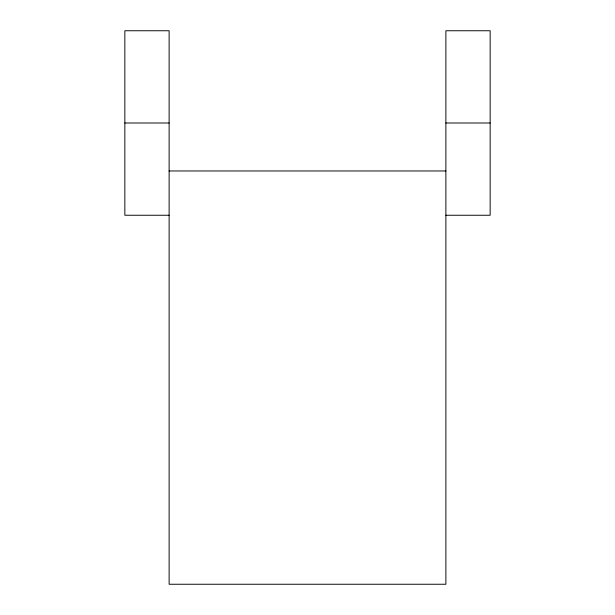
<?xml version="1.0" encoding="UTF-8"?>
<svg xmlns="http://www.w3.org/2000/svg" width="615" height="615" viewBox="0 0 615 615"><rect width="100%" height="100%" fill="white"/><g stroke="black" fill="none" stroke-linecap="round" stroke-linejoin="round"><path stroke-width="0.92" d="M124.845 123L169.125 123M445.875 123L490.155 123M169.125 170.97L445.875 170.97M169.125 215.25L124.845 215.25L124.845 30.75L169.125 30.75L169.125 584.25L445.875 584.25L445.875 30.75L490.155 30.75L490.155 215.25L445.875 215.25"/></g></svg>
